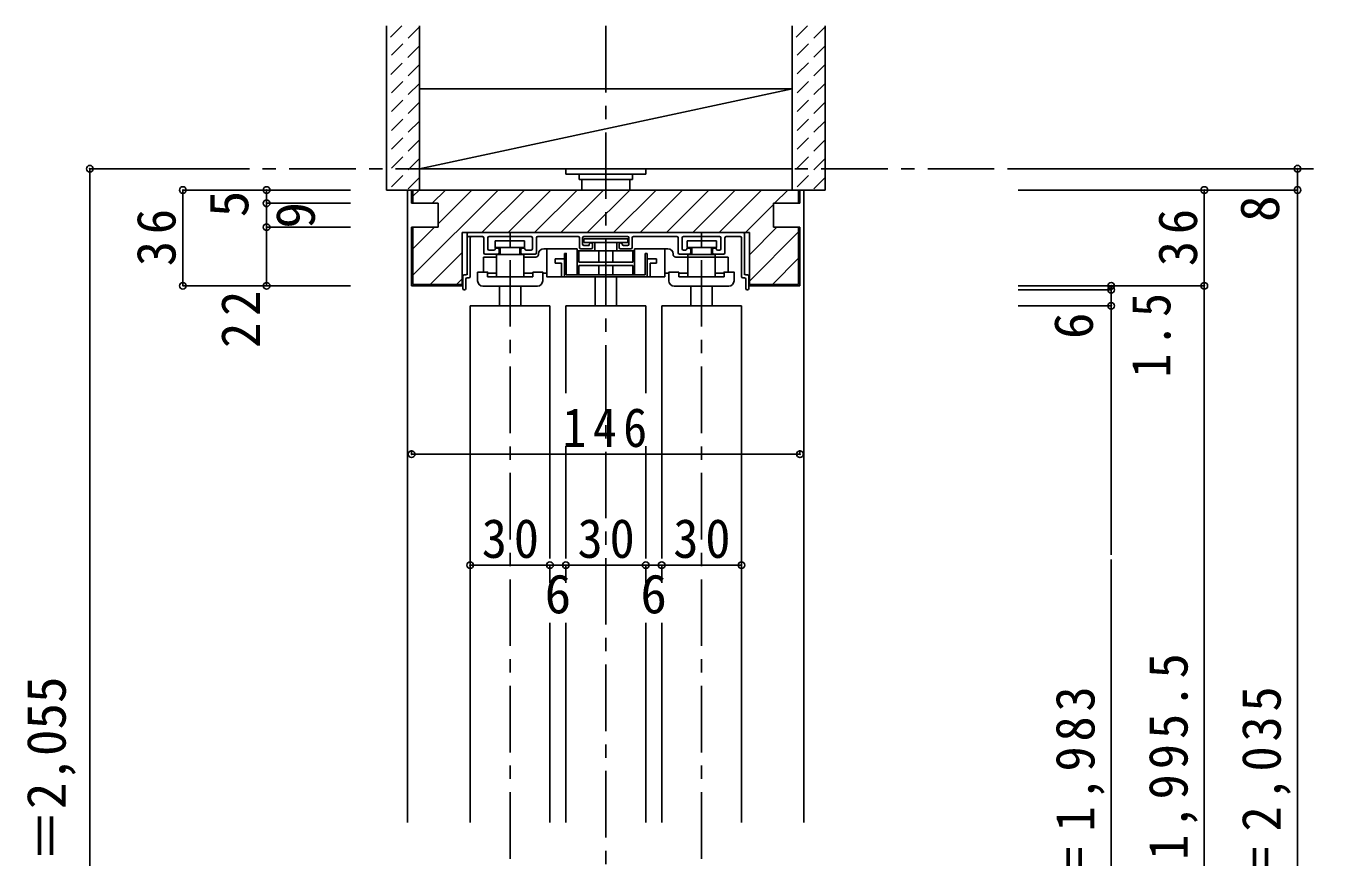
# Model space of a CAD drawing. Units: millimetres at full size, sheet at 1:5; details may follow other scales. Extents: x -973 to 977, y -718 to 696.
# Drawn here: x 47.7 to 535.7, y -314.8 to -2.5 of the extents above; entities that cross this region are included whole.
import ezdxf
from ezdxf.enums import TextEntityAlignment as Align

# ---------------------------------------------------------------- set-up
doc = ezdxf.new("R2010")
doc.units = ezdxf.units.MM
doc.header["$LTSCALE"] = 5
doc.header["$PDMODE"] = 32
doc.header["$PDSIZE"] = 2.5
doc.linetypes.add('CHAIN1', pattern=[8, 5, -1, 1, -1])
doc.linetypes.add('DASHED1', pattern=[1.8, 1.2, -0.6])
for name, color, linetype in [('0-1_通り芯', 4, 'CHAIN1'), ('0-2_柱', 7, 'Continuous'), ('0-3_仕上げ', 7, 'Continuous'), ('0-4_枠', 3, 'Continuous'), ('0-6_扉', 6, 'Continuous'), ('0-7_金物', 7, 'Continuous'), ('0-A_文字', 3, 'Continuous'), ('0-B_寸法', 7, 'Continuous'), ('0-C_ハッチ', 4, 'Continuous')]:
    doc.layers.add(name, color=color, linetype=linetype)
doc.styles.add('ＭＳ ゴシック', font='')
doc.styles.get('ＭＳ ゴシック').set_extended_font_data('MS Gothic')

msp = doc.modelspace()

# ---------------------------------------------------------------- linework, layer by layer
at = {"layer": '0-1_通り芯'}
msp.add_line((106.653, -56.151), (535.653, -56.151), dxfattribs=at)
at = {"layer": '0-2_柱'}
for p, q in [((195.653, -26.151), (195.653, -56.151)), ((335.653, -26.151), (195.653, -26.151)), ((335.653, -26.151), (195.653, -56.151))]:
    msp.add_line(p, q, dxfattribs=at)
msp.add_lwpolyline([(195.653, -56.151), (335.653, -56.151), (335.653, -26.151)], dxfattribs=at)
at = {"layer": '0-3_仕上げ', "color": 2}
for p, q in [((183.153, -2.5), (183.153, -64.151)), ((195.653, -2.5), (195.653, -64.151)), ((335.653, -2.5), (335.653, -64.151)), ((348.153, -2.5), (348.153, -64.151)), ((195.653, -64.151), (183.153, -64.151)), ((348.153, -64.151), (335.653, -64.151))]:
    msp.add_line(p, q, dxfattribs=at)
at = {"layer": '0-4_枠', "color": 4}
for p, q in [((192.653, -64.151), (191.153, -64.151)), ((191.153, -301.826), (191.153, -64.151)), ((340.153, -64.151), (338.653, -64.151)), ((340.153, -301.826), (340.153, -64.151))]:
    msp.add_line(p, q, dxfattribs=at)
at = {"layer": '0-4_枠'}
for p, q in [((338.653, -64.151), (192.653, -64.151)), ((192.653, -64.151), (192.653, -69.151)), ((193.153, -69.151), (193.153, -64.151)), ((338.153, -69.151), (338.153, -64.151)), ((338.653, -69.151), (338.653, -64.151)), ((192.653, -69.151), (202.653, -69.151)), ((202.653, -78.151), (202.653, -69.151)), ((338.653, -69.151), (328.653, -69.151)), ((328.653, -78.151), (328.653, -69.151)), ((192.653, -78.151), (202.653, -78.151)), ((192.653, -78.151), (192.653, -100.151)), ((193.153, -99.651), (193.153, -78.151)), ((338.653, -78.151), (328.653, -78.151)), ((338.153, -99.651), (338.153, -78.151)), ((338.653, -100.151), (338.653, -78.151)), ((211.653, -100.151), (192.653, -100.151)), ((193.153, -99.651), (211.653, -99.651)), ((338.153, -99.651), (319.653, -99.651)), ((338.653, -100.151), (319.653, -100.151))]:
    msp.add_line(p, q, dxfattribs=at)
at = {"layer": '0-6_扉'}
for p, q in [((214.653, -107.651), (244.653, -107.651)), ((214.653, -107.651), (214.653, -301.826)), ((244.653, -107.651), (244.653, -202.651)), ((250.653, -107.651), (280.653, -107.651)), ((250.653, -107.651), (250.653, -140.455)), ((280.653, -107.651), (280.653, -140.455)), ((286.653, -107.651), (286.653, -202.651)), ((286.653, -107.651), (316.653, -107.651)), ((316.653, -107.651), (316.653, -301.826)), ((250.653, -160.455), (250.653, -202.651)), ((280.653, -160.455), (280.653, -202.651)), ((244.653, -301.826), (244.653, -226.811)), ((250.653, -301.826), (250.653, -226.811)), ((280.653, -301.826), (280.653, -226.811)), ((286.653, -301.826), (286.653, -226.811))]:
    msp.add_line(p, q, dxfattribs=at)
at = {"layer": '0-7_金物'}
for p, q in [((250.653, -56.151), (250.653, -58.151)), ((250.653, -58.151), (280.653, -58.151)), ((275.653, -58.151), (275.653, -60.151)), ((280.653, -56.151), (280.653, -58.151)), ((256.653, -60.151), (256.653, -64.151)), ((274.653, -64.151), (274.653, -60.151)), ((213.551, -80.651), (213.551, -96.051)), ((317.251, -80.151), (214.051, -80.151)), ((214.051, -81.651), (219.251, -81.651)), ((214.651, -96.651), (214.651, -82.151)), ((219.751, -87.751), (219.751, -82.151)), ((221.251, -86.251), (221.251, -82.151)), ((237.551, -81.651), (221.751, -81.651)), ((238.051, -86.251), (238.051, -82.151)), ((239.551, -87.751), (239.551, -82.151)), ((255.251, -81.651), (240.037, -81.651)), ((255.751, -82.151), (255.751, -85.751)), ((256.951, -82.151), (256.951, -84.551)), ((257.367, -82.513), (273.932, -82.513)), ((257.367, -82.513), (257.367, -83.894)), ((257.451, -81.651), (273.851, -81.651)), ((273.932, -82.513), (273.932, -83.894)), ((274.351, -84.551), (274.351, -82.151)), ((275.551, -82.151), (275.551, -85.751)), ((276.051, -81.651), (292.351, -81.651)), ((292.851, -87.751), (292.851, -82.151)), ((294.351, -86.251), (294.351, -82.151)), ((294.851, -81.651), (308.451, -81.651)), ((308.951, -86.251), (308.951, -82.151)), ((310.451, -87.751), (310.451, -82.151)), ((316.151, -81.651), (310.951, -81.651)), ((316.651, -96.651), (316.651, -82.151)), ((317.751, -80.651), (317.751, -96.051)), ((221.751, -86.751), (223.571, -86.751)), ((224.058, -83.204), (235.13, -83.204)), ((224.551, -85.951), (225.051, -85.951)), ((225.551, -86.451), (225.551, -87.751)), ((225.936, -85.774), (225.936, -88.428)), ((233.35, -85.774), (233.35, -88.428)), ((233.751, -86.451), (233.751, -87.751)), ((234.751, -85.951), (234.251, -85.951)), ((235.13, -83.204), (235.13, -85.774)), ((237.551, -86.751), (235.731, -86.751)), ((242.352, -86.212), (254.907, -86.212)), ((254.907, -86.212), (254.907, -96.016)), ((255.063, -87.039), (276.399, -87.039)), ((255.555, -87.039), (255.555, -91.227)), ((256.251, -86.251), (260.151, -86.251)), ((257.367, -83.894), (273.932, -83.894)), ((257.451, -85.051), (259.451, -85.051)), ((259.451, -84.551), (259.451, -85.051)), ((260.151, -84.051), (259.951, -84.051)), ((260.651, -85.751), (260.651, -84.551)), ((261.508, -83.98), (261.508, -87.086)), ((262.975, -87.039), (262.975, -91.227)), ((268.331, -87.039), (268.331, -91.227)), ((269.798, -83.98), (269.798, -87.086)), ((270.651, -85.751), (270.651, -84.551)), ((271.151, -84.051), (271.351, -84.051)), ((275.051, -86.251), (271.151, -86.251)), ((272.351, -85.051), (273.851, -85.051)), ((275.751, -87.039), (275.751, -91.227)), ((276.399, -86.212), (276.399, -96.016)), ((276.399, -86.212), (288.954, -86.212)), ((287.877, -96.736), (287.877, -86.212)), ((295.575, -86.751), (294.851, -86.751)), ((307.248, -83.204), (296.176, -83.204)), ((296.176, -83.204), (296.176, -85.774)), ((296.555, -85.951), (297.055, -85.951)), ((297.555, -86.451), (297.555, -87.751)), ((297.956, -85.774), (297.956, -88.428)), ((305.37, -85.774), (305.37, -88.428)), ((305.755, -86.451), (305.755, -87.751)), ((306.755, -85.951), (306.255, -85.951)), ((308.451, -86.751), (307.735, -86.751)), ((219.678, -89.355), (224.552, -89.355)), ((219.678, -89.355), (219.678, -94.968)), ((225.051, -88.251), (220.251, -88.251)), ((224.552, -88.428), (224.552, -96.845)), ((224.552, -88.428), (234.833, -88.428)), ((234.251, -88.251), (239.051, -88.251)), ((234.833, -88.428), (234.833, -96.845)), ((234.833, -89.355), (239.29, -89.355)), ((240.352, -88.212), (240.352, -88.355)), ((246.586, -90.035), (249.854, -90.035)), ((246.586, -90.035), (246.586, -91.696)), ((246.586, -91.696), (248.967, -91.696)), ((248.967, -96.736), (248.967, -91.696)), ((250.075, -87.986), (250.075, -96.736)), ((255.555, -91.227), (275.751, -91.227)), ((255.555, -92.521), (255.555, -96.016)), ((255.555, -92.521), (275.751, -92.521)), ((262.975, -92.521), (262.975, -96.016)), ((268.331, -92.521), (268.331, -96.016)), ((275.751, -92.521), (275.751, -96.016)), ((281.231, -87.986), (280.511, -87.986)), ((280.511, -87.986), (280.511, -96.016)), ((281.231, -87.986), (281.231, -96.736)), ((284.72, -90.035), (281.453, -90.035)), ((284.72, -91.696), (282.339, -91.696)), ((282.339, -96.736), (282.339, -91.696)), ((284.72, -90.035), (284.72, -91.696)), ((290.954, -88.355), (290.954, -88.212)), ((291.954, -89.355), (311.629, -89.355)), ((297.055, -88.251), (293.351, -88.251)), ((306.754, -88.428), (296.473, -88.428)), ((296.473, -88.428), (296.473, -96.845)), ((306.255, -88.251), (309.951, -88.251)), ((306.754, -88.428), (306.754, -96.845)), ((311.629, -89.355), (311.629, -94.968)), ((211.901, -101.151), (211.901, -96.551)), ((212.401, -96.051), (213.051, -96.051)), ((213.501, -97.151), (214.151, -97.151)), ((217.454, -98.281), (217.454, -94.968)), ((221.165, -95.407), (224.552, -95.407)), ((221.193, -96.845), (238.193, -96.845)), ((234.833, -95.407), (238.193, -95.407)), ((238.193, -94.968), (238.193, -96.845)), ((241.931, -95.407), (243.429, -95.407)), ((250.795, -96.016), (280.511, -96.016)), ((261.653, -107.651), (261.653, -96.736)), ((269.653, -107.651), (269.653, -96.736)), ((289.375, -95.407), (287.877, -95.407)), ((293.113, -94.968), (293.113, -96.845)), ((296.473, -95.407), (293.113, -95.407)), ((310.113, -96.845), (293.113, -96.845)), ((310.141, -95.407), (306.754, -95.407)), ((317.801, -97.151), (317.151, -97.151)), ((318.901, -96.051), (318.251, -96.051)), ((319.401, -101.151), (319.401, -96.551)), ((212.401, -101.651), (212.501, -101.651)), ((213.001, -101.151), (213.001, -97.651)), ((219.454, -100.281), (239.885, -100.281)), ((225.653, -107.651), (225.653, -100.281)), ((233.653, -107.651), (233.653, -100.281)), ((311.852, -100.281), (291.375, -100.281)), ((297.653, -107.651), (297.653, -100.281)), ((305.653, -107.651), (305.653, -100.281)), ((318.301, -101.151), (318.301, -97.651)), ((318.901, -101.651), (318.801, -101.651))]:
    msp.add_line(p, q, dxfattribs=at)
for points in [[(255.653, -58.151), (255.653, -60.151), (275.653, -60.151)], [(224.058, -83.204), (224.058, -85.774), (235.13, -85.774)], [(243.429, -86.38), (243.429, -96.736), (287.877, -96.736)], [(307.248, -83.204), (307.248, -85.774), (296.176, -85.774)], [(250.075, -87.986), (250.795, -87.986), (250.795, -96.016)], [(217.454, -94.968), (221.193, -94.968), (221.193, -96.845)], [(241.931, -98.281), (241.931, -94.968), (238.193, -94.968)], [(289.375, -98.281), (289.375, -94.968), (293.113, -94.968)], [(313.852, -98.281), (313.852, -94.968), (310.113, -94.968), (310.113, -96.845)]]:
    msp.add_lwpolyline(points, dxfattribs=at)
for centre, radius, start, end in [((214.051, -80.651), 0.5, 90, 180), ((214.051, -82.151), 0.5, 90, 180), ((215.151, -82.151), 0.5, 90, 180), ((219.251, -82.151), 0.5, 0, 90), ((221.751, -82.151), 0.5, 90, 180), ((237.551, -82.151), 0.5, 0, 90), ((240.051, -82.151), 0.5, 90, 180), ((255.251, -82.151), 0.5, 0, 90), ((257.451, -82.151), 0.5, 90, 180), ((273.851, -82.151), 0.5, 0, 90), ((276.051, -82.151), 0.5, 90, 180), ((292.351, -82.151), 0.5, 0, 90), ((294.851, -82.151), 0.5, 90, 180), ((308.451, -82.151), 0.5, 0, 90), ((310.951, -82.151), 0.5, 90, 180), ((316.151, -82.151), 0.5, 0, 90), ((317.251, -80.651), 0.5, 0, 90), ((220.251, -87.751), 0.5, 180, 270), ((221.751, -86.251), 0.5, 180, 270), ((223.571, -86.251), 0.5, 270, 348.46303), ((224.551, -86.451), 0.5, 90, 168.46303), ((225.051, -86.451), 0.5, 0, 90), ((225.051, -87.751), 0.5, 270, 0), ((234.251, -86.451), 0.5, 90, 180), ((234.251, -87.751), 0.5, 180, 270), ((234.751, -86.451), 0.5, 11.53696, 90), ((235.731, -86.251), 0.5, 191.53696, 270), ((237.551, -86.251), 0.5, 270, 0), ((239.051, -87.751), 0.5, 270, 0), ((242.352, -88.212), 2, 90, 180), ((256.251, -85.751), 0.5, 180, 270), ((257.451, -84.551), 0.5, 180, 270), ((259.951, -84.551), 0.5, 90, 180), ((260.151, -84.551), 0.5, 0, 90), ((260.151, -85.751), 0.5, 270, 0), ((271.151, -84.551), 0.5, 90, 180), ((271.151, -85.751), 0.5, 180, 270), ((271.351, -84.551), 0.5, 0, 90), ((272.351, -84.551), 0.5, 180, 270), ((273.851, -84.551), 0.5, 270, 0), ((275.051, -85.751), 0.5, 270, 0), ((288.954, -88.212), 2, 0, 90), ((293.351, -87.751), 0.5, 180, 270), ((294.851, -86.251), 0.5, 180, 270), ((295.575, -86.251), 0.5, 270, 348.46304), ((296.555, -86.451), 0.5, 90, 168.46304), ((297.055, -86.451), 0.5, 0, 90), ((297.055, -87.751), 0.5, 270, 0), ((306.255, -86.451), 0.5, 90, 180), ((306.255, -87.751), 0.5, 180, 270), ((306.755, -86.451), 0.5, 11.53697, 90), ((307.735, -86.251), 0.5, 191.53697, 270), ((308.451, -86.251), 0.5, 270, 0), ((309.951, -87.751), 0.5, 270, 0), ((239.352, -88.355), 1, 270, 0), ((291.954, -88.355), 1, 180, 270), ((291.954, -88.355), 1, 180, 270), ((212.401, -96.551), 0.5, 90, 180), ((213.501, -97.651), 0.5, 90, 180), ((213.051, -95.551), 0.5, 270, 0), ((214.151, -96.651), 0.5, 270, 0), ((317.151, -96.651), 0.5, 180, 270), ((318.251, -95.551), 0.5, 180, 270), ((317.801, -97.651), 0.5, 0, 90), ((318.901, -96.551), 0.5, 0, 90), ((212.401, -101.151), 0.5, 180, 270), ((212.501, -101.151), 0.5, 270, 0), ((219.454, -98.281), 2, 180, 270), ((239.931, -98.281), 2, 270, 0), ((291.375, -98.281), 2, 180, 270), ((311.852, -98.281), 2, 270, 0), ((318.801, -101.151), 0.5, 180, 270), ((318.901, -101.151), 0.5, 270, 0)]:
    msp.add_arc(centre, radius, start, end, dxfattribs=at)
at = {"layer": '0-A_文字'}
for p, q in [((211.653, -80.151), (211.653, -100.151)), ((319.653, -80.151), (211.653, -80.151)), ((319.653, -80.151), (319.653, -100.151))]:
    msp.add_line(p, q, dxfattribs=at)
at = {"layer": '0-B_寸法', "color": 4, "linetype": 'CHAIN1'}
for p, q in [((265.653, -2.5), (265.653, -577.5)), ((229.653, -555.5), (229.653, -80.151)), ((301.653, -555.5), (301.653, -80.151))]:
    msp.add_line(p, q, dxfattribs=at)
at = {"layer": '0-B_寸法', "color": 4}
for p, q in [((71.653, -56.151), (71.653, -567.5)), ((71.653, -56.151), (106.653, -56.151)), ((525.653, -56.151), (420.653, -56.151)), ((525.653, -56.151), (525.653, -64.151)), ((106.653, -64.151), (169.653, -64.151)), ((106.653, -64.151), (106.653, -100.151)), ((138.153, -64.151), (138.153, -69.151)), ((525.653, -64.151), (420.653, -64.151)), ((490.653, -100.151), (490.653, -64.151)), ((525.653, -64.151), (525.653, -567.5)), ((138.153, -69.151), (138.153, -78.151)), ((138.153, -69.151), (169.653, -69.151)), ((138.153, -78.151), (138.153, -100.151)), ((138.153, -78.151), (169.653, -78.151)), ((106.653, -100.151), (169.653, -100.151)), ((490.653, -100.151), (420.653, -100.151)), ((455.653, -101.651), (420.653, -101.651)), ((455.653, -101.651), (455.653, -100.151)), ((455.653, -107.651), (455.653, -101.651)), ((490.653, -555.5), (490.653, -100.151)), ((455.653, -107.651), (420.653, -107.651)), ((455.653, -201.224), (455.653, -107.651)), ((192.653, -163.455), (192.653, -161.897)), ((192.653, -163.455), (338.653, -163.455)), ((338.653, -163.455), (338.653, -161.897)), ((455.653, -547), (455.653, -203.068)), ((214.653, -205.151), (244.653, -205.151)), ((244.653, -205.151), (244.653, -211.811)), ((244.653, -205.151), (250.653, -205.151)), ((250.653, -205.151), (250.653, -211.811)), ((250.653, -205.151), (280.653, -205.151)), ((280.653, -205.151), (280.653, -211.811)), ((280.653, -205.151), (286.653, -205.151)), ((286.653, -205.151), (286.653, -211.811)), ((286.653, -205.151), (316.653, -205.151))]:
    msp.add_line(p, q, dxfattribs=at)
at = {"layer": '0-B_寸法'}
for p in [(71.653, -56.151), (525.653, -56.151), (106.653, -64.151), (138.153, -64.151), (490.653, -64.151), (525.653, -64.151), (138.153, -69.151), (138.153, -78.151), (106.653, -100.151), (138.153, -100.151), (455.653, -100.151), (455.653, -101.651), (490.653, -100.151), (455.653, -107.651), (192.653, -163.455), (338.653, -163.455), (214.653, -205.151), (244.653, -205.151), (250.653, -205.151), (280.653, -205.151), (286.653, -205.151), (316.653, -205.151)]:
    msp.add_point(p, dxfattribs=at)
at = {"layer": '0-C_ハッチ', "linetype": 'DASHED1'}
for p, q in [((188.944, -2.5), (183.153, -8.291)), ((195.653, -2.862), (183.153, -15.362)), ((341.444, -2.5), (335.653, -8.291)), ((348.153, -2.862), (335.653, -15.362)), ((195.435, -10.151), (183.153, -22.433)), ((348.153, -9.933), (335.653, -22.433)), ((195.653, -17.004), (183.153, -29.504)), ((348.153, -17.004), (335.653, -29.504)), ((195.653, -24.075), (183.153, -36.575)), ((348.153, -24.075), (335.653, -36.575)), ((195.653, -31.147), (183.153, -43.647)), ((348.153, -31.147), (335.653, -43.647)), ((195.653, -38.218), (183.153, -50.718)), ((348.153, -38.218), (335.653, -50.718)), ((195.653, -45.289), (183.153, -57.789)), ((348.153, -45.289), (335.653, -57.789)), ((195.653, -52.36), (183.862, -64.151)), ((348.153, -52.36), (336.362, -64.151)), ((195.653, -59.431), (190.933, -64.151)), ((348.153, -59.431), (343.433, -64.151))]:
    msp.add_line(p, q, dxfattribs=at)
at = {"layer": '0-C_ハッチ'}
for p, q in [((193.153, -66.511), (195.513, -64.151)), ((193.153, -96.21), (225.212, -64.151)), ((200.413, -69.151), (205.413, -64.151)), ((202.653, -76.81), (215.312, -64.151)), ((219.111, -80.151), (235.111, -64.151)), ((229.01, -80.151), (245.01, -64.151)), ((238.91, -80.151), (254.91, -64.151)), ((248.809, -80.151), (264.809, -64.151)), ((258.709, -80.151), (274.709, -64.151)), ((268.608, -80.151), (284.608, -64.151)), ((278.508, -80.151), (294.508, -64.151)), ((288.407, -80.151), (304.407, -64.151)), ((298.307, -80.151), (314.307, -64.151)), ((308.206, -80.151), (324.206, -64.151)), ((329.106, -69.151), (334.106, -64.151)), ((318.106, -80.151), (328.653, -69.604)), ((193.153, -86.31), (201.312, -78.151)), ((319.653, -88.504), (330.005, -78.151)), ((319.653, -98.403), (338.153, -79.903)), ((199.611, -99.651), (211.653, -87.609)), ((328.304, -99.651), (338.153, -89.803)), ((209.51, -99.651), (211.653, -97.509))]:
    msp.add_line(p, q, dxfattribs=at)

# ---------------------------------------------------------------- texts
at = {"layer": '0-B_寸法', "style": 'ＭＳ ゴシック'}
for s, p in [('5', (135.653, -74.392)), ('8', (523.153, -76.151)), ('9', (160.653, -78.651)), ('6', (453.153, -120.163)), ('ＲＯＨ＝2,055', (67.012, -376.826))]:
    msp.add_text(s, height=14.66, rotation=90, dxfattribs=at).set_placement(p, align=Align.BOTTOM_LEFT)
for p in [(242.653, -227.651), (278.653, -227.651)]:
    msp.add_text('6', height=14.66, dxfattribs=at).set_placement(p, align=Align.BOTTOM_LEFT)
at = {"layer": '0-B_寸法', "char_height": 14.66, "attachment_point": 7, "rotation": 90, "style": 'ＭＳ ゴシック'}
for s, insert in [('\\T1.27;\\W0.95;36', (104.153, -92.776)), ('\\T1.27;\\W0.95;36', (488.153, -92.776)), ('\\T1.27;\\W0.95;22', (135.653, -123.508)), ('\\T1.27;\\W0.9;1.5', (478.153, -134.651)), ('\\T1.2;\\W0.95;枠内＝1,995.5', (488.153, -384.326)), ('\\T1.19;\\W0.95;ＤＨ＝1,983', (453.153, -373.076)), ('\\T1.19;\\W0.95;枠外＝2,035', (523.153, -373.076))]:
    msp.add_mtext(s, dxfattribs=dict(at, insert=insert))
at = {"layer": '0-B_寸法', "char_height": 14.66, "attachment_point": 7, "style": 'ＭＳ ゴシック'}
for s, insert in [('\\T1.27;\\W0.9;146', (249.403, -160.955)), ('\\T1.27;\\W0.95;30', (219.028, -202.651)), ('\\T1.27;\\W0.95;30', (255.028, -202.651)), ('\\T1.27;\\W0.95;30', (291.028, -202.651))]:
    msp.add_mtext(s, dxfattribs=dict(at, insert=insert))

doc.saveas('drawing.dxf')
